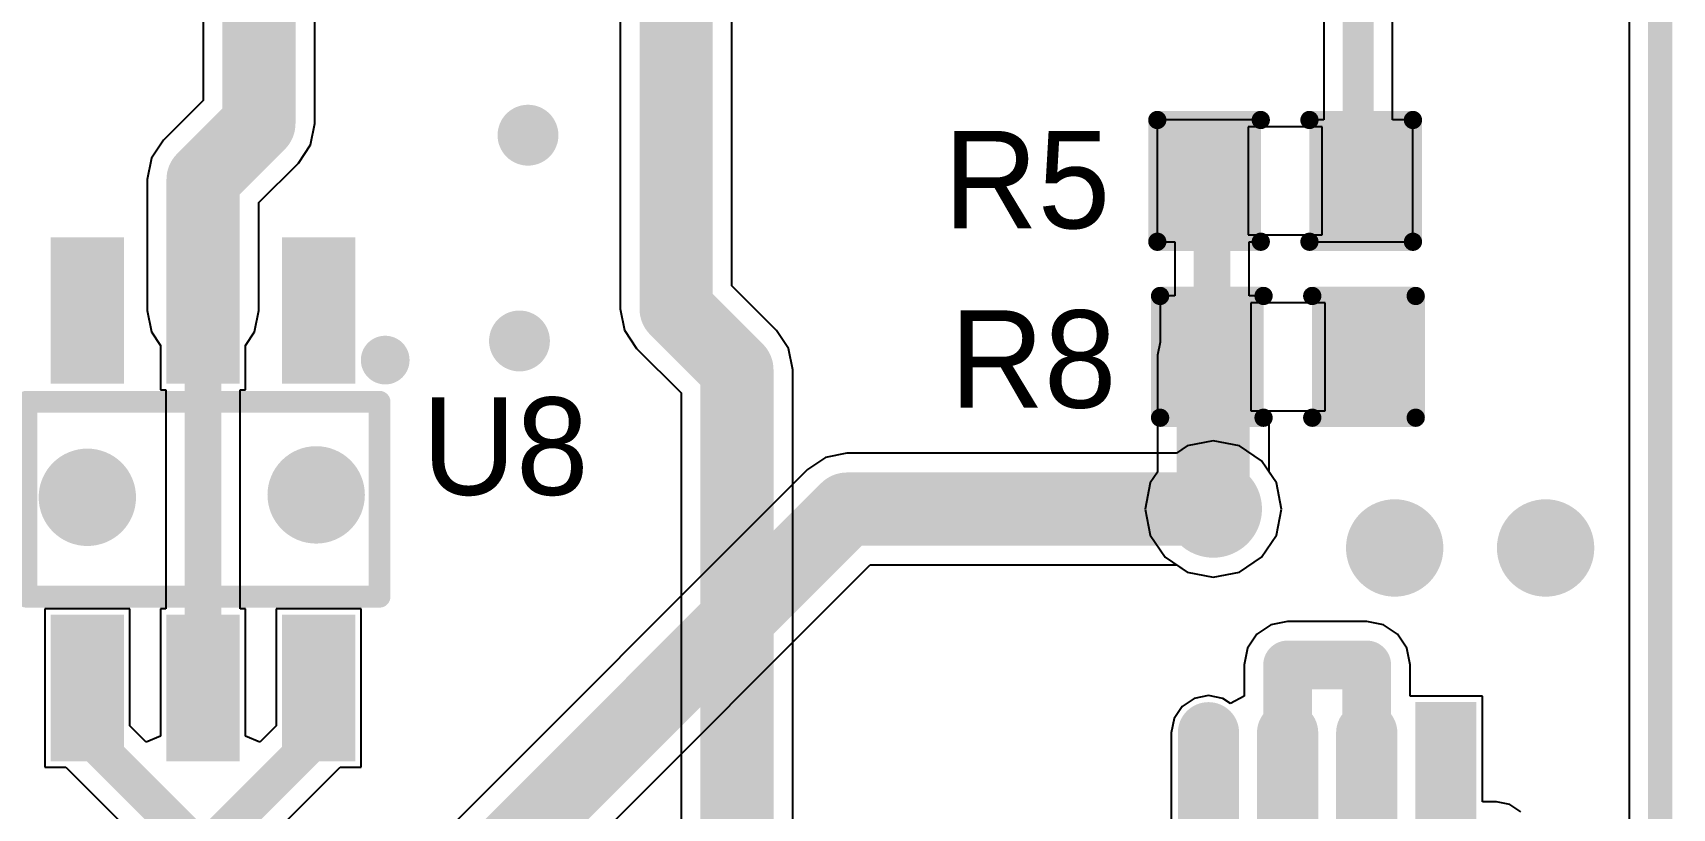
# Model space of a CAD drawing. Extents: x 10.58 to 11.54, y 9.91 to 15.27.
# Drawn here: x 10.891 to 11.421, y 11.453 to 11.703 of the extents above; entities that cross this region are included whole.
import ezdxf

# ---------------------------------------------------------------- set-up
doc = ezdxf.new("R2010")
doc.units = 0
doc.layers.get('0').update_dxf_attribs({"linetype": 'CONTINUOUS'})
for name, color, linetype in [('BOTTOMLAYER', 5, 'CONTINUOUS'), ('KEEPOUTLAYER', 6, 'CONTINUOUS'), ('MULTILAYER', 9, 'CONTINUOUS'), ('TOPLAYER', 1, 'CONTINUOUS'), ('TOPOVERLAY', 2, 'CONTINUOUS'), ('TOPPASTE', 8, 'CONTINUOUS'), ('TOPSOLDER', 216, 'CONTINUOUS'), ('VIAHOLELAYER', 16, 'CONTINUOUS')]:
    doc.layers.add(name, color=color, linetype=linetype)

# ---------------------------------------------------------------- blocks, each defined once
blk = doc.blocks.new('R_0402_27')
at = {"layer": 'TOPLAYER'}
for p, q in [((0.017, 0.0175), (-0.007, 0.0175)), ((-0.007, 0.0175), (-0.007, -0.0175)), ((0.017, -0.0175), (0.017, 0.0175)), ((-0.007, -0.0175), (0.017, -0.0175))]:
    blk.add_line(p, q, dxfattribs=at)
for points in [[(-0.006811, -0.01378), (-0.006811, 0.01378), (-0.030433, -0.01378), (-0.030433, 0.01378)], [(0.040433, -0.01378), (0.040433, 0.01378), (0.016811, -0.01378), (0.016811, 0.01378)]]:
    blk.add_solid(points, dxfattribs=at)
at = {"layer": 'TOPOVERLAY', "const_width": 0.005906}
for points in [[(-0.036339, 0.019685), (-0.002874, 0.019685)], [(-0.036339, -0.019685), (-0.036339, 0.019685)], [(0.012874, 0.019685), (0.046339, 0.019685)], [(0.046339, -0.019685), (0.046339, 0.019685)], [(-0.036339, -0.019685), (-0.002874, -0.019685)], [(0.012874, -0.019685), (0.046339, -0.019685)]]:
    blk.add_lwpolyline(points, dxfattribs=at)
at = {"layer": 'TOPOVERLAY', "const_width": 0.002953}
for points in [[(-0.037815, 0.019685, 1), (-0.034862, 0.019685, 1)], [(-0.037815, 0.019685, 1), (-0.034862, 0.019685, 1)], [(-0.00435, 0.019685, 1), (-0.001398, 0.019685, 1)], [(0.011398, 0.019685, 1), (0.01435, 0.019685, 1)], [(0.044862, 0.019685, 1), (0.047815, 0.019685, 1)], [(0.044862, 0.019685, 1), (0.047815, 0.019685, 1)], [(-0.037815, -0.019685, 1), (-0.034862, -0.019685, 1)], [(-0.037815, -0.019685, 1), (-0.034862, -0.019685, 1)], [(-0.00435, -0.019685, 1), (-0.001398, -0.019685, 1)], [(0.011398, -0.019685, 1), (0.01435, -0.019685, 1)], [(0.044862, -0.019685, 1), (0.047815, -0.019685, 1)], [(0.044862, -0.019685, 1), (0.047815, -0.019685, 1)]]:
    blk.add_lwpolyline(points, format="xyb", close=True, dxfattribs=at)
at = {"layer": 'TOPPASTE'}
for points in [[(-0.006811, -0.01378), (-0.006811, 0.01378), (-0.030433, -0.01378), (-0.030433, 0.01378)], [(0.040433, -0.01378), (0.040433, 0.01378), (0.016811, -0.01378), (0.016811, 0.01378)]]:
    blk.add_solid(points, dxfattribs=at)
at = {"layer": 'TOPSOLDER'}
for points in [[(-0.002811, -0.01778), (-0.002811, 0.01778), (-0.034433, -0.01778), (-0.034433, 0.01778)], [(0.044433, -0.01778), (0.044433, 0.01778), (0.012811, -0.01778), (0.012811, 0.01778)]]:
    blk.add_solid(points, dxfattribs=at)
blk = doc.blocks.new('R_0402_29')
at = {"layer": 'TOPLAYER'}
for p, q in [((0.017, 0.0175), (-0.007, 0.0175)), ((-0.007, 0.0175), (-0.007, -0.0175)), ((0.017, -0.0175), (0.017, 0.0175)), ((-0.007, -0.0175), (0.017, -0.0175))]:
    blk.add_line(p, q, dxfattribs=at)
for points in [[(-0.006811, -0.01378), (-0.006811, 0.01378), (-0.030433, -0.01378), (-0.030433, 0.01378)], [(0.040433, -0.01378), (0.040433, 0.01378), (0.016811, -0.01378), (0.016811, 0.01378)]]:
    blk.add_solid(points, dxfattribs=at)
at = {"layer": 'TOPOVERLAY', "const_width": 0.005906}
for points in [[(-0.036339, 0.019685), (-0.002874, 0.019685)], [(-0.036339, -0.019685), (-0.036339, 0.019685)], [(0.012874, 0.019685), (0.046339, 0.019685)], [(0.046339, -0.019685), (0.046339, 0.019685)], [(-0.036339, -0.019685), (-0.002874, -0.019685)], [(0.012874, -0.019685), (0.046339, -0.019685)]]:
    blk.add_lwpolyline(points, dxfattribs=at)
at = {"layer": 'TOPOVERLAY', "const_width": 0.002953}
for points in [[(-0.037815, 0.019685, 1), (-0.034862, 0.019685, 1)], [(-0.037815, 0.019685, 1), (-0.034862, 0.019685, 1)], [(-0.00435, 0.019685, 1), (-0.001398, 0.019685, 1)], [(0.011398, 0.019685, 1), (0.01435, 0.019685, 1)], [(0.044862, 0.019685, 1), (0.047815, 0.019685, 1)], [(0.044862, 0.019685, 1), (0.047815, 0.019685, 1)], [(-0.037815, -0.019685, 1), (-0.034862, -0.019685, 1)], [(-0.037815, -0.019685, 1), (-0.034862, -0.019685, 1)], [(-0.00435, -0.019685, 1), (-0.001398, -0.019685, 1)], [(0.011398, -0.019685, 1), (0.01435, -0.019685, 1)], [(0.044862, -0.019685, 1), (0.047815, -0.019685, 1)], [(0.044862, -0.019685, 1), (0.047815, -0.019685, 1)]]:
    blk.add_lwpolyline(points, format="xyb", close=True, dxfattribs=at)
at = {"layer": 'TOPPASTE'}
for points in [[(-0.006811, -0.01378), (-0.006811, 0.01378), (-0.030433, -0.01378), (-0.030433, 0.01378)], [(0.040433, -0.01378), (0.040433, 0.01378), (0.016811, -0.01378), (0.016811, 0.01378)]]:
    blk.add_solid(points, dxfattribs=at)
at = {"layer": 'TOPSOLDER'}
for points in [[(-0.002811, -0.01778), (-0.002811, 0.01778), (-0.034433, -0.01778), (-0.034433, 0.01778)], [(0.044433, -0.01778), (0.044433, 0.01778), (0.012811, -0.01778), (0.012811, 0.01778)]]:
    blk.add_solid(points, dxfattribs=at)
blk = doc.blocks.new('TSSOP8_61')
at = {"layer": 'TOPLAYER', "const_width": 0.011811}
for points in [[(0.246063, 0), (0.179134, 0)], [(0.033465, -0.025591), (-0.033465, -0.025591)], [(0.246063, -0.025591), (0.179134, -0.025591)], [(0.033465, -0.051181), (-0.033465, -0.051181)], [(0.246063, -0.051181), (0.179134, -0.051181)], [(0.033465, -0.076772), (-0.033465, -0.076772)], [(0.246063, -0.076772), (0.179134, -0.076772)]]:
    blk.add_lwpolyline(points, dxfattribs=at)
at = {"layer": 'TOPLAYER', "const_width": 0.005906}
for points in [[(0.176181, 0, 1), (0.182087, 0, 1)], [(0.24311, 0, 1), (0.249016, 0, 1)], [(-0.036417, -0.025591, 1), (-0.030512, -0.025591, 1)], [(0.030512, -0.025591, 1), (0.036417, -0.025591, 1)], [(0.176181, -0.025591, 1), (0.182087, -0.025591, 1)], [(0.24311, -0.025591, 1), (0.249016, -0.025591, 1)], [(-0.036417, -0.051181, 1), (-0.030512, -0.051181, 1)], [(0.030512, -0.051181, 1), (0.036417, -0.051181, 1)], [(0.176181, -0.051181, 1), (0.182087, -0.051181, 1)], [(0.24311, -0.051181, 1), (0.249016, -0.051181, 1)], [(-0.036417, -0.076772, 1), (-0.030512, -0.076772, 1)], [(0.030512, -0.076772, 1), (0.036417, -0.076772, 1)], [(0.176181, -0.076772, 1), (0.182087, -0.076772, 1)], [(0.24311, -0.076772, 1), (0.249016, -0.076772, 1)]]:
    blk.add_lwpolyline(points, format="xyb", close=True, dxfattribs=at)
at = {"layer": 'TOPLAYER'}
blk.add_solid([(-0.03937, -0.005906), (0.03937, -0.005906), (-0.03937, 0.005906), (0.03937, 0.005906)], dxfattribs=at)
at = {"layer": 'TOPOVERLAY'}
for points, const_width in [([(0.067323, 0.012795, 1), (0.069291, 0.012795, 1)], 0.001969), ([(0.067323, 0.012795, 1), (0.069291, 0.012795, 1)], 0.001969), ([(0.098917, 0.012795, 1), (0.100886, 0.012795, 1)], 0.001969), ([(0.098917, 0.012795, 1), (0.100886, 0.012795, 1)], 0.001969), ([(0.111713, 0.012795, 1), (0.113681, 0.012795, 1)], 0.001969), ([(0.111713, 0.012795, 1), (0.113681, 0.012795, 1)], 0.001969), ([(0.143307, 0.012795, 1), (0.145276, 0.012795, 1)], 0.001969), ([(0.143307, 0.012795, 1), (0.145276, 0.012795, 1)], 0.001969), ([(0.091, -0.002, 1), (0.07538, -0.002, 1)], 0.005906), ([(0.073903, -0.002, 1), (0.076856, -0.002, 1)], 0.002953), ([(0.089524, -0.002, 1), (0.092476, -0.002, 1)], 0.002953), ([(0.067323, -0.089567, 1), (0.069291, -0.089567, 1)], 0.001969), ([(0.067323, -0.089567, 1), (0.069291, -0.089567, 1)], 0.001969), ([(0.143307, -0.089567, 1), (0.145276, -0.089567, 1)], 0.001969), ([(0.143307, -0.089567, 1), (0.145276, -0.089567, 1)], 0.001969)]:
    blk.add_lwpolyline(points, format="xyb", close=True, dxfattribs=dict(at, const_width=const_width))
at = {"layer": 'TOPOVERLAY', "const_width": 0.003937}
for points in [[(0.068307, -0.089567), (0.068307, 0.012795)], [(0.099902, 0.012795), (0.068307, 0.012795)], [(0.144291, 0.012795), (0.112697, 0.012795)], [(0.144291, -0.089567), (0.144291, 0.012795)], [(0.144291, -0.089567), (0.068307, -0.089567)]]:
    blk.add_lwpolyline(points, dxfattribs=at)
blk.add_lwpolyline([(0.112697, 0.012795, -1), (0.099902, 0.012795)], format="xyb", dxfattribs=at)
at = {"layer": 'TOPPASTE', "const_width": 0.011811}
for points in [[(0.246063, 0), (0.179134, 0)], [(0.033465, -0.025591), (-0.033465, -0.025591)], [(0.246063, -0.025591), (0.179134, -0.025591)], [(0.033465, -0.051181), (-0.033465, -0.051181)], [(0.246063, -0.051181), (0.179134, -0.051181)], [(0.033465, -0.076772), (-0.033465, -0.076772)], [(0.246063, -0.076772), (0.179134, -0.076772)]]:
    blk.add_lwpolyline(points, dxfattribs=at)
at = {"layer": 'TOPPASTE', "const_width": 0.005906}
for points in [[(0.176181, 0, 1), (0.182087, 0, 1)], [(0.24311, 0, 1), (0.249016, 0, 1)], [(-0.036417, -0.025591, 1), (-0.030512, -0.025591, 1)], [(0.030512, -0.025591, 1), (0.036417, -0.025591, 1)], [(0.176181, -0.025591, 1), (0.182087, -0.025591, 1)], [(0.24311, -0.025591, 1), (0.249016, -0.025591, 1)], [(-0.036417, -0.051181, 1), (-0.030512, -0.051181, 1)], [(0.030512, -0.051181, 1), (0.036417, -0.051181, 1)], [(0.176181, -0.051181, 1), (0.182087, -0.051181, 1)], [(0.24311, -0.051181, 1), (0.249016, -0.051181, 1)], [(-0.036417, -0.076772, 1), (-0.030512, -0.076772, 1)], [(0.030512, -0.076772, 1), (0.036417, -0.076772, 1)], [(0.176181, -0.076772, 1), (0.182087, -0.076772, 1)], [(0.24311, -0.076772, 1), (0.249016, -0.076772, 1)]]:
    blk.add_lwpolyline(points, format="xyb", close=True, dxfattribs=at)
at = {"layer": 'TOPPASTE'}
blk.add_solid([(-0.03937, -0.005906), (0.03937, -0.005906), (-0.03937, 0.005906), (0.03937, 0.005906)], dxfattribs=at)
at = {"layer": 'TOPSOLDER', "const_width": 0.019811}
for points in [[(0.246063, 0), (0.179134, 0)], [(0.033465, -0.025591), (-0.033465, -0.025591)], [(0.246063, -0.025591), (0.179134, -0.025591)], [(0.033465, -0.051181), (-0.033465, -0.051181)], [(0.246063, -0.051181), (0.179134, -0.051181)], [(0.033465, -0.076772), (-0.033465, -0.076772)], [(0.246063, -0.076772), (0.179134, -0.076772)]]:
    blk.add_lwpolyline(points, dxfattribs=at)
at = {"layer": 'TOPSOLDER', "const_width": 0.009905}
for points in [[(0.174181, 0, 1), (0.184086, 0, 1)], [(0.24111, 0, 1), (0.251016, 0, 1)], [(-0.038417, -0.025591, 1), (-0.028512, -0.025591, 1)], [(0.028512, -0.025591, 1), (0.038417, -0.025591, 1)], [(0.174181, -0.025591, 1), (0.184086, -0.025591, 1)], [(0.24111, -0.025591, 1), (0.251016, -0.025591, 1)], [(-0.038417, -0.051181, 1), (-0.028512, -0.051181, 1)], [(0.028512, -0.051181, 1), (0.038417, -0.051181, 1)], [(0.174181, -0.051181, 1), (0.184086, -0.051181, 1)], [(0.24111, -0.051181, 1), (0.251016, -0.051181, 1)], [(-0.038417, -0.076772, 1), (-0.028512, -0.076772, 1)], [(0.028512, -0.076772, 1), (0.038417, -0.076772, 1)], [(0.174181, -0.076772, 1), (0.184086, -0.076772, 1)], [(0.24111, -0.076772, 1), (0.251016, -0.076772, 1)]]:
    blk.add_lwpolyline(points, format="xyb", close=True, dxfattribs=at)
at = {"layer": 'TOPSOLDER'}
blk.add_solid([(-0.04337, -0.009905), (0.04337, -0.009905), (-0.04337, 0.009905), (0.04337, 0.009905)], dxfattribs=at)
blk = doc.blocks.new('SOT_23_6L_62')
at = {"layer": 'TOPLAYER'}
for points in [[(-0.045276, 0.080709), (-0.045276, 0.041339), (-0.029528, 0.080709), (-0.029528, 0.041339)], [(-0.007874, 0.080709), (-0.007874, 0.041339), (0.007874, 0.080709), (0.007874, 0.041339)], [(0.029528, 0.080709), (0.029528, 0.041339), (0.045276, 0.080709), (0.045276, 0.041339)], [(-0.045276, -0.041339), (-0.045276, -0.080709), (-0.029528, -0.041339), (-0.029528, -0.080709)], [(-0.007874, -0.041339), (-0.007874, -0.080709), (0.007874, -0.041339), (0.007874, -0.080709)], [(0.029528, -0.041339), (0.029528, -0.080709), (0.045276, -0.041339), (0.045276, -0.080709)]]:
    blk.add_solid(points, dxfattribs=at)
at = {"layer": 'TOPOVERLAY', "const_width": 0.007087}
for points in [[(-0.057087, 0.031496), (-0.057087, -0.031496)], [(0.057087, 0.031496), (-0.057087, 0.031496)], [(0.057087, 0.031496), (0.057087, -0.031496)], [(0.057087, -0.031496), (-0.057087, -0.031496)]]:
    blk.add_lwpolyline(points, dxfattribs=at)
at = {"layer": 'TOPOVERLAY'}
for points, const_width in [([(-0.058858, 0.031496, 1), (-0.055315, 0.031496, 1)], 0.003543), ([(-0.058858, 0.031496, 1), (-0.055315, 0.031496, 1)], 0.003543), ([(0.055315, 0.031496, 1), (0.058858, 0.031496, 1)], 0.003543), ([(0.055315, 0.031496, 1), (0.058858, 0.031496, 1)], 0.003543), ([(-0.058858, -0.031496, 1), (-0.055315, -0.031496, 1)], 0.003543), ([(-0.058858, -0.031496, 1), (-0.055315, -0.031496, 1)], 0.003543), ([(0.055315, -0.031496, 1), (0.058858, -0.031496, 1)], 0.003543), ([(0.055315, -0.031496, 1), (0.058858, -0.031496, 1)], 0.003543), ([(-0.055, -0.045, 1), (-0.062874, -0.045, 1)], 0.007874), ([(-0.064842, -0.045, 1), (-0.060906, -0.045, 1)], 0.003937), ([(-0.056968, -0.045, 1), (-0.053032, -0.045, 1)], 0.003937)]:
    blk.add_lwpolyline(points, format="xyb", close=True, dxfattribs=dict(at, const_width=const_width))
at = {"layer": 'TOPPASTE'}
for points in [[(-0.045276, 0.080709), (-0.045276, 0.041339), (-0.029528, 0.080709), (-0.029528, 0.041339)], [(-0.007874, 0.080709), (-0.007874, 0.041339), (0.007874, 0.080709), (0.007874, 0.041339)], [(0.029528, 0.080709), (0.029528, 0.041339), (0.045276, 0.080709), (0.045276, 0.041339)], [(-0.045276, -0.041339), (-0.045276, -0.080709), (-0.029528, -0.041339), (-0.029528, -0.080709)], [(-0.007874, -0.041339), (-0.007874, -0.080709), (0.007874, -0.041339), (0.007874, -0.080709)], [(0.029528, -0.041339), (0.029528, -0.080709), (0.045276, -0.041339), (0.045276, -0.080709)]]:
    blk.add_solid(points, dxfattribs=at)
at = {"layer": 'TOPSOLDER'}
for points in [[(-0.049276, 0.084709), (-0.049276, 0.037339), (-0.025528, 0.084709), (-0.025528, 0.037339)], [(-0.011874, 0.084709), (-0.011874, 0.037339), (0.011874, 0.084709), (0.011874, 0.037339)], [(0.025528, 0.084709), (0.025528, 0.037339), (0.049276, 0.084709), (0.049276, 0.037339)], [(-0.049276, -0.037339), (-0.049276, -0.084709), (-0.025528, -0.037339), (-0.025528, -0.084709)], [(-0.011874, -0.037339), (-0.011874, -0.084709), (0.011874, -0.037339), (0.011874, -0.084709)], [(0.025528, -0.037339), (0.025528, -0.084709), (0.049276, -0.037339), (0.049276, -0.084709)]]:
    blk.add_solid(points, dxfattribs=at)

msp = doc.modelspace()

# ---------------------------------------------------------------- linework, layer by layer
at = {"layer": 'BOTTOMLAYER'}
for p, q in [((11.406985, 12.641469), (11.406985, 11.081493)), ((11.272532, 11.571422), (11.264083, 11.569742)), ((11.280981, 11.569742), (11.272532, 11.571422)), ((11.147115, 11.566033), (11.141255, 11.562117)), ((11.154028, 11.567408), (11.147115, 11.566033)), ((11.260591, 11.567408), (11.154028, 11.567408)), ((11.264083, 11.569742), (11.260591, 11.567408)), ((11.288143, 11.564956), (11.280981, 11.569742)), ((11.292929, 11.557793), (11.288143, 11.564956)), ((11.141255, 11.562117), (10.970389, 11.391251)), ((11.29461, 11.549345), (11.292929, 11.557793)), ((11.292929, 11.540896), (11.29461, 11.549345)), ((11.288143, 11.533733), (11.292929, 11.540896)), ((11.280981, 11.528947), (11.288143, 11.533733)), ((11.001226, 11.370996), (11.16151, 11.531281)), ((11.16151, 11.531281), (11.260591, 11.531281)), ((11.260591, 11.531281), (11.264083, 11.528947)), ((11.264083, 11.528947), (11.272532, 11.527267)), ((11.272532, 11.527267), (11.280981, 11.528947))]:
    msp.add_line(p, q, dxfattribs=at)
for points, const_width in [([(11.045957, 11.670211, 1), (11.0558, 11.670211, 1)], 0.009843), ([(11.043201, 11.603675, 1), (11.053044, 11.603675, 1)], 0.009843), ([(10.90048, 11.553126, 1), (10.916228, 11.553126, 1)], 0.015748), ([(10.974496, 11.553913, 1), (10.990244, 11.553913, 1)], 0.015748), ([(11.264658, 11.549345, 1), (11.280406, 11.549345, 1)], 0.015748), ([(11.148122, 11.549345, 1), (11.159933, 11.549345, 1)], 0.011811), ([(11.148122, 11.549345, 1), (11.159933, 11.549345, 1)], 0.011811), ([(11.266626, 11.549345, 1), (11.278438, 11.549345, 1)], 0.011811), ([(11.323319, 11.536746, 1), (11.339067, 11.536746, 1)], 0.015748), ([(11.372138, 11.536746, 1), (11.387886, 11.536746, 1)], 0.015748)]:
    msp.add_lwpolyline(points, format="xyb", close=True, dxfattribs=dict(at, const_width=const_width))
at = {"layer": 'BOTTOMLAYER', "const_width": 0.023622}
for points in [[(10.983162, 11.378478), (11.154028, 11.549345)], [(11.154028, 11.549345), (11.272532, 11.549345)]]:
    msp.add_lwpolyline(points, dxfattribs=at)
at = {"layer": 'KEEPOUTLAYER', "const_width": 0.007874}
msp.add_lwpolyline([(11.417021, 10.696586), (11.417021, 12.641469)], dxfattribs=at)
at = {"layer": 'MULTILAYER'}
for points, const_width in [([(11.045957, 11.670211, 1), (11.0558, 11.670211, 1)], 0.009843), ([(11.043201, 11.603675, 1), (11.053044, 11.603675, 1)], 0.009843), ([(10.90048, 11.553126, 1), (10.916228, 11.553126, 1)], 0.015748), ([(10.974496, 11.553913, 1), (10.990244, 11.553913, 1)], 0.015748), ([(11.264658, 11.549345, 1), (11.280406, 11.549345, 1)], 0.015748), ([(11.323319, 11.536746, 1), (11.339067, 11.536746, 1)], 0.015748), ([(11.372138, 11.536746, 1), (11.387886, 11.536746, 1)], 0.015748)]:
    msp.add_lwpolyline(points, format="xyb", close=True, dxfattribs=dict(at, const_width=const_width))
at = {"layer": 'TOPLAYER'}
for p, q in [((11.406985, 12.641469), (11.406985, 11.422017)), ((11.080695, 11.956595), (11.080695, 11.614063)), ((11.116822, 11.621545), (11.116822, 11.956595)), ((10.945807, 11.787927), (10.945807, 11.681469)), ((10.981934, 11.673987), (10.981934, 11.780445)), ((11.308262, 11.70912), (11.308262, 11.675129)), ((11.3305, 11.675129), (11.3305, 11.70912)), ((10.945807, 11.681469), (10.932987, 11.66865)), ((10.980559, 11.667075), (10.981934, 11.673987)), ((10.981934, 11.673987), (10.981934, 11.673987)), ((10.981934, 11.673987), (10.981934, 11.673987)), ((10.981934, 11.673987), (10.981934, 11.673987)), ((11.289853, 11.675129), (11.25442, 11.675129)), ((11.25442, 11.675129), (11.25442, 11.635759)), ((11.289853, 11.672944), (11.289853, 11.675129)), ((11.301664, 11.672944), (11.289853, 11.672944)), ((11.308262, 11.675129), (11.301664, 11.675129)), ((11.301664, 11.675129), (11.301664, 11.672944)), ((11.337097, 11.675129), (11.3305, 11.675129)), ((11.337097, 11.635759), (11.337097, 11.675129)), ((10.932987, 11.66865), (10.929072, 11.66279)), ((10.976643, 11.661214), (10.980559, 11.667075)), ((10.929072, 11.66279), (10.927697, 11.655877)), ((10.963824, 11.648395), (10.976643, 11.661214)), ((10.927697, 11.655877), (10.927697, 11.613518)), ((10.963824, 11.613518), (10.963824, 11.648395)), ((11.25442, 11.635759), (11.260094, 11.635759)), ((11.260094, 11.635759), (11.260094, 11.618229)), ((11.284179, 11.618229), (11.284179, 11.635759)), ((11.284179, 11.635759), (11.289853, 11.635759)), ((11.289853, 11.635759), (11.289853, 11.637944)), ((11.289853, 11.637944), (11.301664, 11.637944)), ((11.301664, 11.637944), (11.301664, 11.635759)), ((11.301664, 11.635759), (11.337097, 11.635759)), ((11.131255, 11.607112), (11.116822, 11.621545)), ((11.260094, 11.618229), (11.25532, 11.618229)), ((11.25532, 11.618229), (11.25532, 11.603331)), ((11.290753, 11.618229), (11.284179, 11.618229)), ((11.290753, 11.616044), (11.290753, 11.618229)), ((10.927697, 11.613518), (10.929072, 11.606605)), ((10.962449, 11.606605), (10.963824, 11.613518)), ((11.080695, 11.614063), (11.080695, 11.614063)), ((11.080695, 11.614063), (11.080695, 11.614063)), ((11.080695, 11.614063), (11.08207, 11.60715)), ((11.308659, 11.616044), (11.290753, 11.616044)), ((11.308659, 11.581044), (11.308659, 11.616044)), ((11.08207, 11.60715), (11.085986, 11.60129)), ((11.135171, 11.601252), (11.131255, 11.607112)), ((10.929072, 11.606605), (10.931981, 11.602251)), ((10.931981, 11.602251), (10.931981, 11.587927)), ((10.95954, 11.602251), (10.962449, 11.606605)), ((10.95954, 11.587927), (10.95954, 11.602251)), ((11.25532, 11.603331), (11.254468, 11.599049)), ((11.085986, 11.60129), (11.100419, 11.586857)), ((11.136546, 11.594339), (11.135171, 11.601252)), ((11.254468, 11.599049), (11.254468, 11.561286)), ((11.136546, 11.150094), (11.136546, 11.594339)), ((10.931981, 11.587927), (10.933718, 11.587927)), ((10.933718, 11.587927), (10.933718, 11.517061)), ((10.957803, 11.517061), (10.957803, 11.587927)), ((10.957803, 11.587927), (10.95954, 11.587927)), ((11.100419, 11.586857), (11.100419, 11.167594)), ((11.290753, 11.578859), (11.290753, 11.581044)), ((11.290753, 11.581044), (11.308659, 11.581044)), ((11.290596, 11.561286), (11.290596, 11.578859)), ((11.290596, 11.578859), (11.290753, 11.578859)), ((11.254468, 11.561286), (11.252135, 11.557793)), ((11.292929, 11.557793), (11.290596, 11.561286)), ((11.252135, 11.557793), (11.250454, 11.549345)), ((11.29461, 11.549345), (11.292929, 11.557793)), ((11.250454, 11.549345), (11.252135, 11.540896)), ((11.292929, 11.540896), (11.29461, 11.549345)), ((11.252135, 11.540896), (11.256921, 11.533733)), ((11.288143, 11.533733), (11.292929, 11.540896)), ((11.256921, 11.533733), (11.264083, 11.528947)), ((11.280981, 11.528947), (11.288143, 11.533733)), ((11.264083, 11.528947), (11.272532, 11.527267)), ((11.272532, 11.527267), (11.280981, 11.528947)), ((10.922138, 11.517061), (10.894579, 11.517061)), ((10.894579, 11.517061), (10.894579, 11.46588)), ((10.922138, 11.479207), (10.922138, 11.517061)), ((10.933718, 11.517061), (10.931981, 11.517061)), ((10.931981, 11.517061), (10.931981, 11.475897)), ((10.95954, 11.517061), (10.957803, 11.517061)), ((10.95954, 11.475897), (10.95954, 11.517061)), ((10.996942, 11.517061), (10.969383, 11.517061)), ((10.969383, 11.517061), (10.969383, 11.479207)), ((10.996942, 11.46588), (10.996942, 11.517061)), ((11.291188, 11.511914), (11.28663, 11.508868)), ((11.296565, 11.512983), (11.291188, 11.511914)), ((11.322155, 11.512983), (11.296565, 11.512983)), ((11.327532, 11.511914), (11.322155, 11.512983)), ((11.33209, 11.508868), (11.327532, 11.511914)), ((11.28663, 11.508868), (11.283585, 11.50431)), ((11.335135, 11.50431), (11.33209, 11.508868)), ((11.283585, 11.50431), (11.282515, 11.498933)), ((11.336205, 11.498933), (11.335135, 11.50431)), ((11.282515, 11.498933), (11.282515, 11.488794)), ((11.336205, 11.488808), (11.336205, 11.498933)), ((11.262459, 11.485513), (11.259849, 11.481606)), ((11.266366, 11.488123), (11.262459, 11.485513)), ((11.270974, 11.48904), (11.266366, 11.488123)), ((11.275583, 11.488123), (11.270974, 11.48904)), ((11.278106, 11.486437), (11.275583, 11.488123)), ((11.282515, 11.488794), (11.278106, 11.486437)), ((11.359557, 11.488808), (11.336205, 11.488808)), ((11.359557, 11.454652), (11.359557, 11.488808)), ((11.259849, 11.481606), (11.258932, 11.476997)), ((10.927361, 11.473984), (10.922138, 11.479207)), ((10.931981, 11.475897), (10.927361, 11.473984)), ((10.964159, 11.473984), (10.95954, 11.475897)), ((10.969383, 11.479207), (10.964159, 11.473984)), ((11.258932, 11.476997), (11.258932, 11.410068)), ((10.894579, 11.46588), (10.901404, 11.46588)), ((10.901404, 11.46588), (10.931981, 11.435303)), ((10.95954, 11.435303), (10.990117, 11.46588)), ((10.990117, 11.46588), (10.996942, 11.46588)), ((11.36417, 11.454652), (11.359557, 11.454652)), ((11.364171, 11.454652), (11.36417, 11.454652)), ((11.368426, 11.453805), (11.364171, 11.454652)), ((11.372033, 11.451395), (11.368426, 11.453805))]:
    msp.add_line(p, q, dxfattribs=at)
for points, const_width in [([(11.098759, 11.614063), (11.098759, 12.012501)], 0.023622), ([(10.963871, 11.673987), (10.963871, 11.787927)], 0.023622), ([(11.319381, 11.655444), (11.319381, 11.73185)], 0.01), ([(10.94576, 11.655877), (10.963871, 11.673987)], 0.023622), ([(10.94576, 11.613518), (10.94576, 11.655877)], 0.023622), ([(11.272137, 11.599444), (11.272137, 11.655444)], 0.011811), ([(11.098759, 11.614063), (11.118482, 11.594339)], 0.023622), ([(10.94576, 11.491471), (10.94576, 11.613518)], 0.011811), ([(11.272532, 11.549345), (11.272532, 11.599049)], 0.023622), ([(11.118482, 11.150094), (11.118482, 11.594339)], 0.023622), ([(11.296565, 11.498933), (11.322155, 11.498933)], 0.015748), ([(11.296565, 11.443533), (11.296565, 11.498933)], 0.015748), ([(11.322155, 11.443533), (11.322155, 11.498933)], 0.015748), ([(10.908359, 11.475956), (10.908359, 11.491471)], 0.011811), ([(10.983162, 11.475956), (10.983162, 11.491471)], 0.011811), ([(10.908359, 11.475956), (10.94576, 11.438554)], 0.011811), ([(10.94576, 11.438554), (10.983162, 11.475956)], 0.011811)]:
    msp.add_lwpolyline(points, dxfattribs=dict(at, const_width=const_width))
for points, const_width in [([(10.957965, 11.673987, 1), (10.969776, 11.673987, 1)], 0.011811), ([(10.957965, 11.673987, 1), (10.969776, 11.673987, 1)], 0.011811), ([(11.045957, 11.670211, 1), (11.0558, 11.670211, 1)], 0.009843), ([(10.939855, 11.655877, 1), (10.951666, 11.655877, 1)], 0.011811), ([(10.939855, 11.655877, 1), (10.951666, 11.655877, 1)], 0.011811), ([(11.269184, 11.655444, 1), (11.275089, 11.655444, 1)], 0.005906), ([(11.316881, 11.655444, 1), (11.321881, 11.655444, 1)], 0.005), ([(10.939855, 11.613518, 1), (10.951666, 11.613518, 1)], 0.011811), ([(11.092853, 11.614063, 1), (11.104664, 11.614063, 1)], 0.011811), ([(11.092853, 11.614063, 1), (11.104664, 11.614063, 1)], 0.011811), ([(10.942808, 11.613518, 1), (10.948713, 11.613518, 1)], 0.005906), ([(11.043201, 11.603675, 1), (11.053044, 11.603675, 1)], 0.009843), ([(11.266626, 11.599049, 1), (11.278438, 11.599049, 1)], 0.011811), ([(11.112577, 11.594339, 1), (11.124388, 11.594339, 1)], 0.011811), ([(11.112577, 11.594339, 1), (11.124388, 11.594339, 1)], 0.011811), ([(11.269184, 11.599444, 1), (11.275089, 11.599444, 1)], 0.005906), ([(10.90048, 11.553126, 1), (10.916228, 11.553126, 1)], 0.015748), ([(10.974496, 11.553913, 1), (10.990244, 11.553913, 1)], 0.015748), ([(11.264658, 11.549345, 1), (11.280406, 11.549345, 1)], 0.015748), ([(11.266626, 11.549345, 1), (11.278438, 11.549345, 1)], 0.011811), ([(11.323319, 11.536746, 1), (11.339067, 11.536746, 1)], 0.015748), ([(11.372138, 11.536746, 1), (11.387886, 11.536746, 1)], 0.015748), ([(11.292628, 11.498933, 1), (11.300502, 11.498933, 1)], 0.007874), ([(11.292628, 11.498933, 1), (11.300502, 11.498933, 1)], 0.007874), ([(11.318219, 11.498933, 1), (11.326092, 11.498933, 1)], 0.007874), ([(11.318219, 11.498933, 1), (11.326092, 11.498933, 1)], 0.007874), ([(10.905406, 11.491471, 1), (10.911312, 11.491471, 1)], 0.005906), ([(10.942808, 11.491471, 1), (10.948713, 11.491471, 1)], 0.005906), ([(10.980209, 11.491471, 1), (10.986115, 11.491471, 1)], 0.005906), ([(10.905406, 11.475956, 1), (10.911312, 11.475956, 1)], 0.005906), ([(10.905406, 11.475956, 1), (10.911312, 11.475956, 1)], 0.005906), ([(10.980209, 11.475956, 1), (10.986115, 11.475956, 1)], 0.005906), ([(10.980209, 11.475956, 1), (10.986115, 11.475956, 1)], 0.005906)]:
    msp.add_lwpolyline(points, format="xyb", close=True, dxfattribs=dict(at, const_width=const_width))
at = {"layer": 'VIAHOLELAYER'}
for points, const_width in [([(11.047926, 11.670211, 1), (11.053831, 11.670211, 1)], 0.005906), ([(11.04517, 11.603675, 1), (11.051075, 11.603675, 1)], 0.005906), ([(10.902449, 11.553126, 1), (10.91426, 11.553126, 1)], 0.011811), ([(10.976464, 11.553913, 1), (10.988275, 11.553913, 1)], 0.011811), ([(11.266626, 11.549345, 1), (11.278438, 11.549345, 1)], 0.011811), ([(11.325288, 11.536746, 1), (11.337099, 11.536746, 1)], 0.011811), ([(11.374107, 11.536746, 1), (11.385918, 11.536746, 1)], 0.011811)]:
    msp.add_lwpolyline(points, format="xyb", close=True, dxfattribs=dict(at, const_width=const_width))

# ---------------------------------------------------------------- block references
for name, p, rotation in [('R_0402_29', (11.290759, 11.655444), 360), ('SOT_23_6L_62', (10.94576, 11.552494), 180), ('R_0402_27', (11.291659, 11.598544), 360), ('TSSOP8_61', (11.347746, 11.443533), 270)]:
    msp.add_blockref(name, p, dxfattribs=dict(rotation=rotation))

# ---------------------------------------------------------------- texts
at = {"layer": 'TOPOVERLAY'}
for s, p in [('R5', (11.185359, 11.640101)), ('R8', (11.187359, 11.582101)), ('U8', (11.016622, 11.553913))]:
    msp.add_text(s, height=0.031496, rotation=360, dxfattribs=at).set_placement(p)

doc.saveas('drawing.dxf')
